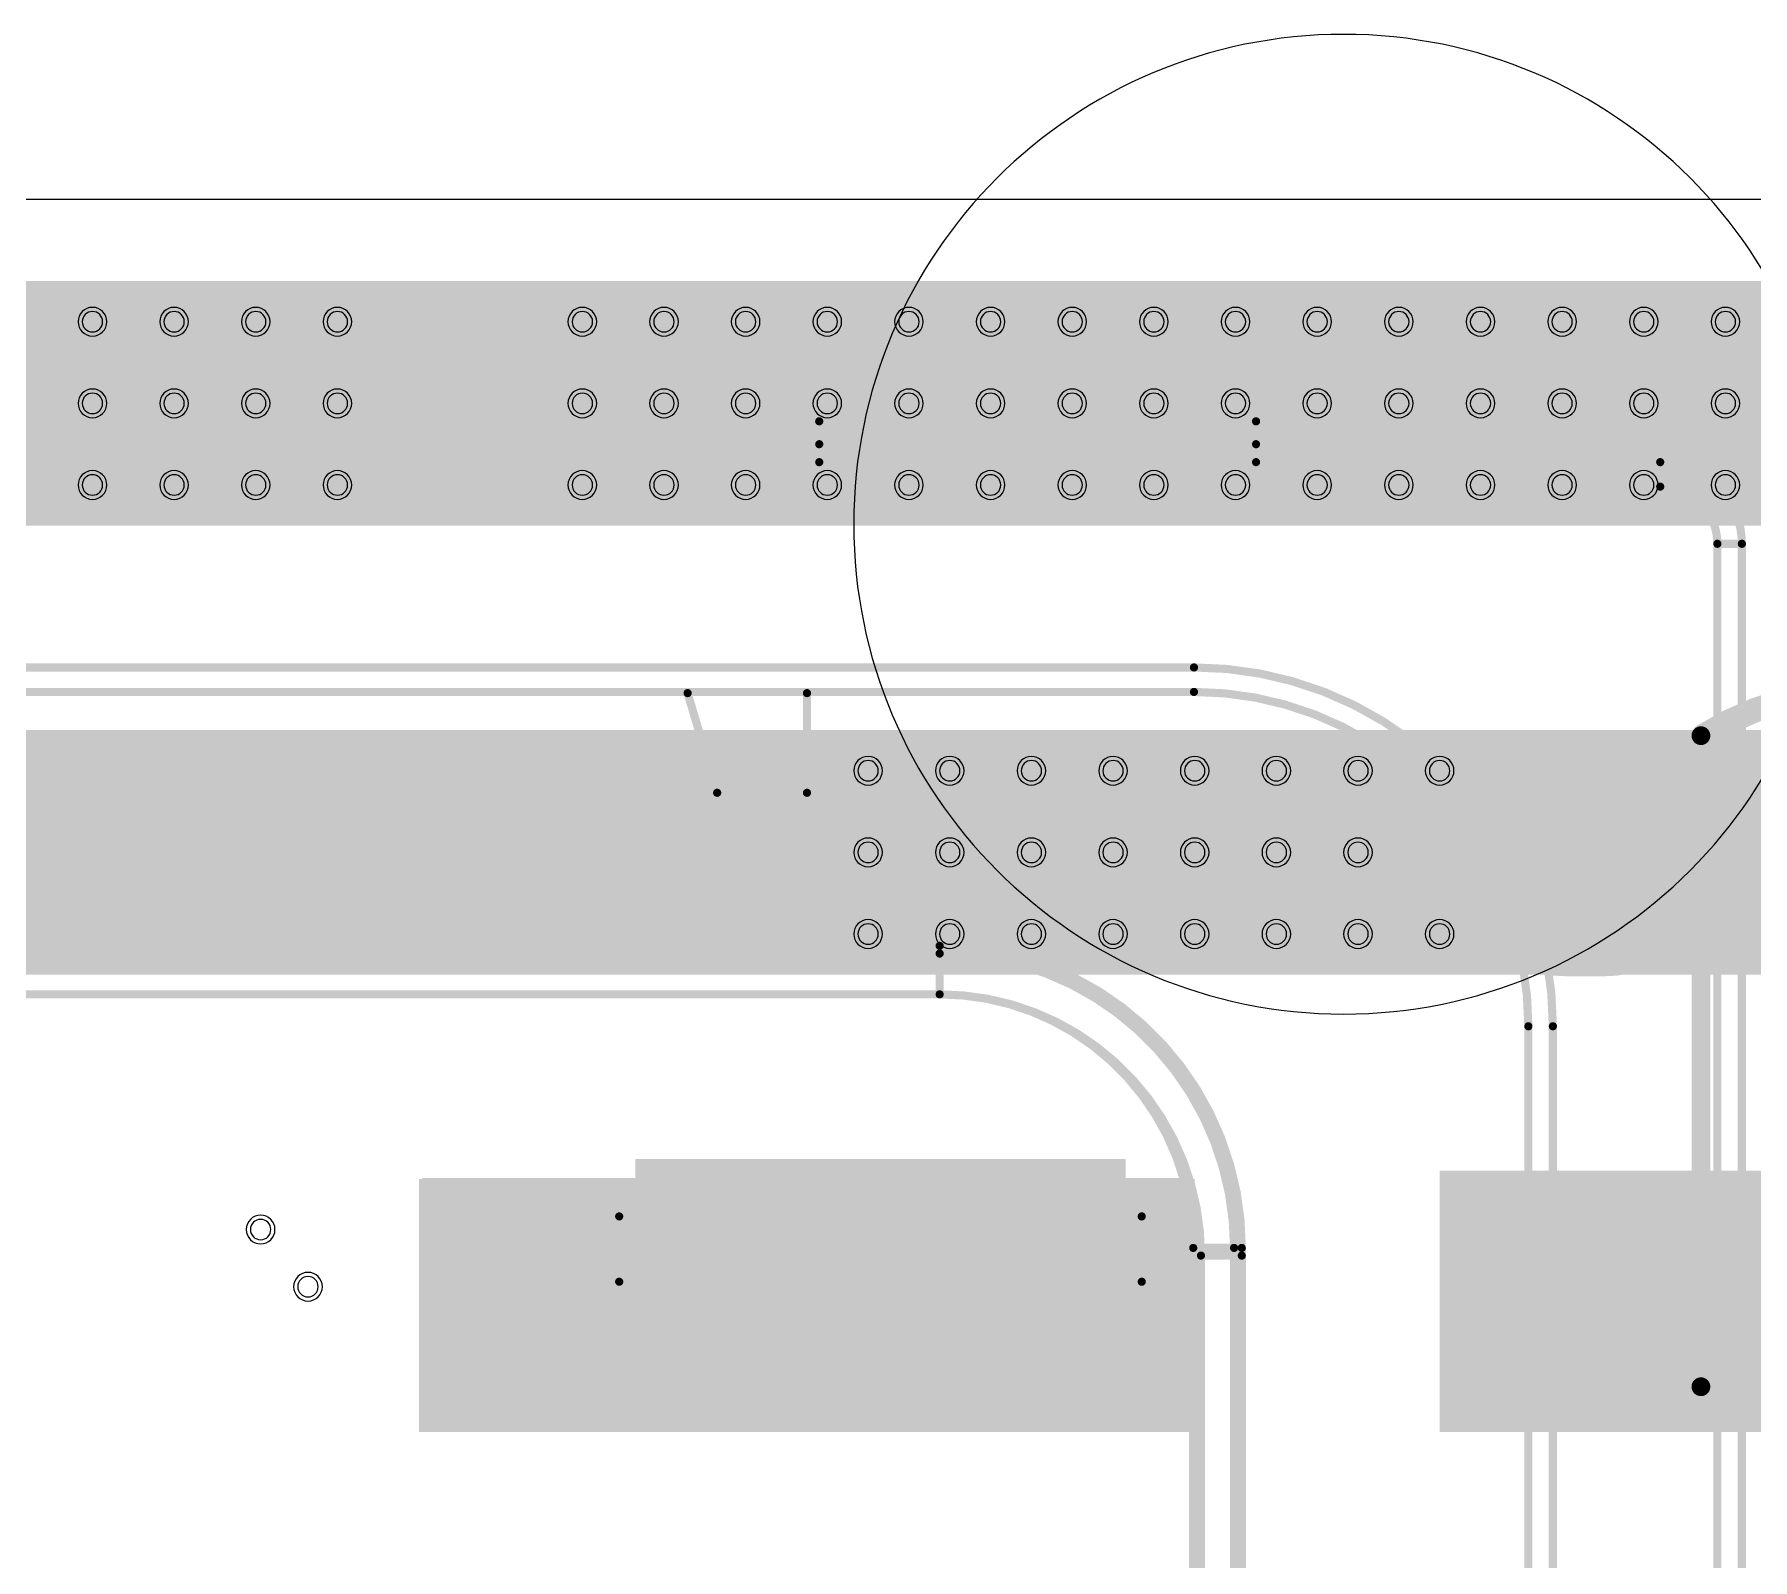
# Model space of a CAD drawing. Header units: inches. Extents: x 32166 to 34772, y 2386 to 4229.
# Drawn here: x 33371.8 to 33462.7, y 3933.5 to 4014.2 of the extents above; entities that cross this region are included whole.
import ezdxf

# ---------------------------------------------------------------- set-up
doc = ezdxf.new("R2010")
doc.units = ezdxf.units.IN
doc.header["$LTSCALE"] = 0.64311
doc.header["$MEASUREMENT"] = 0
for name, color, linetype in [('KEEPOUTLAYER', 6, 'CONTINUOUS'), ('MULTILAYER', 9, 'CONTINUOUS'), ('TOPLAYER', 1, 'CONTINUOUS'), ('TOPOVERLAY', 2, 'CONTINUOUS'), ('TOPSOLDER', 216, 'CONTINUOUS')]:
    doc.layers.add(name, color=color, linetype=linetype)

msp = doc.modelspace()

# ---------------------------------------------------------------- linework, layer by layer
at = {"layer": 'KEEPOUTLAYER'}
msp.add_line((32893.167, 4005.452), (34340.368, 4005.452), dxfattribs=at)
at = {"layer": 'MULTILAYER'}
for points, const_width in [([(33452.76, 3970.178), (33454.92, 3970.178)], 10.8), ([(33452.759, 3948.146), (33454.919, 3948.146)], 10.8), ([(33398.939, 3947.474), (33397.285, 3946.085)], 8.64)]:
    msp.add_lwpolyline(points, dxfattribs=dict(at, const_width=const_width))
for points, const_width in [([(33455.46, 3970.178, 1), (33450.06, 3970.178, 1)], 5.4), ([(33457.62, 3970.178, 1), (33452.22, 3970.178, 1)], 5.4), ([(33455.459, 3948.146, 1), (33450.059, 3948.146, 1)], 5.4), ([(33457.619, 3948.146, 1), (33452.219, 3948.146, 1)], 5.4), ([(33397.551, 3949.128, 1), (33400.328, 3945.819, 1)], 4.32), ([(33395.896, 3947.74, 1), (33398.673, 3944.431, 1)], 4.32)]:
    msp.add_lwpolyline(points, format="xyb", close=True, dxfattribs=dict(at, const_width=const_width))
for centre, start, end in [((33374.847, 3998.972), 0, 180), ((33379.167, 3998.972), 0, 180), ((33383.487, 3998.972), 0, 180), ((33387.807, 3998.972), 0, 180), ((33400.767, 3998.972), 0, 180), ((33405.087, 3998.972), 0, 180), ((33409.407, 3998.972), 0, 180), ((33413.727, 3998.972), 0, 180), ((33418.047, 3998.972), 0, 180), ((33422.367, 3998.972), 0, 180), ((33426.687, 3998.972), 0, 180), ((33431.007, 3998.972), 0, 180), ((33435.327, 3998.972), 0, 180), ((33439.647, 3998.972), 0, 180), ((33443.967, 3998.972), 0, 180), ((33448.287, 3998.972), 0, 180), ((33452.607, 3998.972), 0, 180), ((33456.927, 3998.972), 0, 180), ((33461.247, 3998.972), 0, 180), ((33374.847, 3998.972), 180, 0), ((33379.167, 3998.972), 180, 0), ((33383.487, 3998.972), 180, 0), ((33387.807, 3998.972), 180, 0), ((33400.767, 3998.972), 180, 0), ((33405.087, 3998.972), 180, 0), ((33409.407, 3998.972), 180, 0), ((33413.727, 3998.972), 180, 0), ((33418.047, 3998.972), 180, 0), ((33422.367, 3998.972), 180, 0), ((33426.687, 3998.972), 180, 0), ((33431.007, 3998.972), 180, 0), ((33435.327, 3998.972), 180, 0), ((33439.647, 3998.972), 180, 0), ((33443.967, 3998.972), 180, 0), ((33448.287, 3998.972), 180, 0), ((33452.607, 3998.972), 180, 0), ((33456.927, 3998.972), 180, 0), ((33461.247, 3998.972), 180, 0), ((33374.847, 3994.652), 0, 180), ((33379.167, 3994.652), 0, 180), ((33383.487, 3994.652), 0, 180), ((33387.807, 3994.652), 0, 180), ((33400.767, 3994.652), 0, 180), ((33405.087, 3994.652), 0, 180), ((33409.407, 3994.652), 0, 180), ((33413.727, 3994.652), 0, 180), ((33418.047, 3994.652), 0, 180), ((33422.367, 3994.652), 0, 180), ((33426.687, 3994.652), 0, 180), ((33431.007, 3994.652), 0, 180), ((33435.327, 3994.652), 0, 180), ((33439.647, 3994.652), 0, 180), ((33443.967, 3994.652), 0, 180), ((33448.287, 3994.652), 0, 180), ((33452.607, 3994.652), 0, 180), ((33456.927, 3994.652), 0, 180), ((33461.247, 3994.652), 0, 180), ((33374.847, 3994.652), 180, 0), ((33379.167, 3994.652), 180, 0), ((33383.487, 3994.652), 180, 0), ((33387.807, 3994.652), 180, 0), ((33400.767, 3994.652), 180, 0), ((33405.087, 3994.652), 180, 0), ((33409.407, 3994.652), 180, 0), ((33413.727, 3994.652), 180, 0), ((33418.047, 3994.652), 180, 0), ((33422.367, 3994.652), 180, 0), ((33426.687, 3994.652), 180, 0), ((33431.007, 3994.652), 180, 0), ((33435.327, 3994.652), 180, 0), ((33439.647, 3994.652), 180, 0), ((33443.967, 3994.652), 180, 0), ((33448.287, 3994.652), 180, 0), ((33452.607, 3994.652), 180, 0), ((33456.927, 3994.652), 180, 0), ((33461.247, 3994.652), 180, 0), ((33374.847, 3990.332), 0, 180), ((33374.847, 3990.332), 180, 0), ((33379.167, 3990.332), 0, 180), ((33379.167, 3990.332), 180, 0), ((33383.487, 3990.332), 0, 180), ((33383.487, 3990.332), 180, 0), ((33387.807, 3990.332), 0, 180), ((33387.807, 3990.332), 180, 0), ((33400.767, 3990.332), 0, 180), ((33400.767, 3990.332), 180, 0), ((33405.087, 3990.332), 0, 180), ((33405.087, 3990.332), 180, 0), ((33409.407, 3990.332), 0, 180), ((33409.407, 3990.332), 180, 0), ((33413.727, 3990.332), 0, 180), ((33413.727, 3990.332), 180, 0), ((33418.047, 3990.332), 0, 180), ((33418.047, 3990.332), 180, 0), ((33422.367, 3990.332), 0, 180), ((33422.367, 3990.332), 180, 0), ((33426.687, 3990.332), 0, 180), ((33426.687, 3990.332), 180, 0), ((33431.007, 3990.332), 0, 180), ((33431.007, 3990.332), 180, 0), ((33435.327, 3990.332), 0, 180), ((33435.327, 3990.332), 180, 0), ((33439.647, 3990.332), 0, 180), ((33439.647, 3990.332), 180, 0), ((33443.967, 3990.332), 0, 180), ((33443.967, 3990.332), 180, 0), ((33448.287, 3990.332), 0, 180), ((33448.287, 3990.332), 180, 0), ((33452.607, 3990.332), 0, 180), ((33452.607, 3990.332), 180, 0), ((33456.927, 3990.332), 0, 180), ((33456.927, 3990.332), 180, 0), ((33461.247, 3990.332), 0, 180), ((33461.247, 3990.332), 180, 0), ((33415.887, 3975.212), 0, 180), ((33420.207, 3975.212), 0, 180), ((33424.527, 3975.212), 0, 180), ((33428.847, 3975.212), 0, 180), ((33433.167, 3975.212), 0, 180), ((33437.487, 3975.212), 0, 180), ((33441.807, 3975.212), 0, 180), ((33446.127, 3975.212), 0, 180), ((33415.887, 3975.212), 180, 0), ((33420.207, 3975.212), 180, 0), ((33424.527, 3975.212), 180, 0), ((33428.847, 3975.212), 180, 0), ((33433.167, 3975.212), 180, 0), ((33437.487, 3975.212), 180, 0), ((33441.807, 3975.212), 180, 0), ((33446.127, 3975.212), 180, 0), ((33415.887, 3970.892), 0, 180), ((33420.207, 3970.892), 0, 180), ((33424.527, 3970.892), 0, 180), ((33428.847, 3970.892), 0, 180), ((33433.167, 3970.892), 0, 180), ((33437.487, 3970.892), 0, 180), ((33441.807, 3970.892), 0, 180), ((33415.887, 3970.892), 180, 0), ((33420.207, 3970.892), 180, 0), ((33424.527, 3970.892), 180, 0), ((33428.847, 3970.892), 180, 0), ((33433.167, 3970.892), 180, 0), ((33437.487, 3970.892), 180, 0), ((33441.807, 3970.892), 180, 0), ((33415.887, 3966.572), 0, 180), ((33415.887, 3966.572), 180, 0), ((33420.207, 3966.572), 0, 180), ((33420.207, 3966.572), 180, 0), ((33424.527, 3966.572), 0, 180), ((33424.527, 3966.572), 180, 0), ((33428.847, 3966.572), 0, 180), ((33428.847, 3966.572), 180, 0), ((33433.167, 3966.572), 0, 180), ((33433.167, 3966.572), 180, 0), ((33437.487, 3966.572), 0, 180), ((33437.487, 3966.572), 180, 0), ((33441.807, 3966.572), 0, 180), ((33441.807, 3966.572), 180, 0), ((33446.127, 3966.572), 0, 180), ((33446.127, 3966.572), 180, 0), ((33383.746, 3950.933), 0, 180), ((33383.746, 3950.933), 180, 0), ((33386.251, 3947.909), 0, 180), ((33386.251, 3947.909), 180, 0)]:
    msp.add_arc(centre, 0.54, start, end, dxfattribs=at)
msp.add_solid([(33429.069, 3954.219), (33404.013, 3954.219), (33429.069, 3945.579), (33404.013, 3945.579)], dxfattribs=at)
at = {"layer": 'TOPLAYER'}
for points, const_width in [([(33452.76, 3970.178), (33454.92, 3970.178)], 10.8), ([(33452.759, 3948.146), (33454.919, 3948.146)], 10.8), ([(33398.939, 3947.474), (33397.285, 3946.085)], 8.64)]:
    msp.add_lwpolyline(points, dxfattribs=dict(at, const_width=const_width))
for points, const_width in [([(33455.46, 3970.178, 1), (33450.06, 3970.178, 1)], 5.4), ([(33457.62, 3970.178, 1), (33452.22, 3970.178, 1)], 5.4), ([(33455.459, 3948.146, 1), (33450.059, 3948.146, 1)], 5.4), ([(33457.619, 3948.146, 1), (33452.219, 3948.146, 1)], 5.4), ([(33397.551, 3949.128, 1), (33400.328, 3945.819, 1)], 4.32), ([(33395.896, 3947.74, 1), (33398.673, 3944.431, 1)], 4.32)]:
    msp.add_lwpolyline(points, format="xyb", close=True, dxfattribs=dict(at, const_width=const_width))
for centre, start, end in [((33374.847, 3998.972), 0, 180), ((33379.167, 3998.972), 0, 180), ((33383.487, 3998.972), 0, 180), ((33387.807, 3998.972), 0, 180), ((33400.767, 3998.972), 0, 180), ((33405.087, 3998.972), 0, 180), ((33409.407, 3998.972), 0, 180), ((33413.727, 3998.972), 0, 180), ((33418.047, 3998.972), 0, 180), ((33422.367, 3998.972), 0, 180), ((33426.687, 3998.972), 0, 180), ((33431.007, 3998.972), 0, 180), ((33435.327, 3998.972), 0, 180), ((33439.647, 3998.972), 0, 180), ((33443.967, 3998.972), 0, 180), ((33448.287, 3998.972), 0, 180), ((33452.607, 3998.972), 0, 180), ((33456.927, 3998.972), 0, 180), ((33461.247, 3998.972), 0, 180), ((33374.847, 3998.972), 180, 0), ((33379.167, 3998.972), 180, 0), ((33383.487, 3998.972), 180, 0), ((33387.807, 3998.972), 180, 0), ((33400.767, 3998.972), 180, 0), ((33405.087, 3998.972), 180, 0), ((33409.407, 3998.972), 180, 0), ((33413.727, 3998.972), 180, 0), ((33418.047, 3998.972), 180, 0), ((33422.367, 3998.972), 180, 0), ((33426.687, 3998.972), 180, 0), ((33431.007, 3998.972), 180, 0), ((33435.327, 3998.972), 180, 0), ((33439.647, 3998.972), 180, 0), ((33443.967, 3998.972), 180, 0), ((33448.287, 3998.972), 180, 0), ((33452.607, 3998.972), 180, 0), ((33456.927, 3998.972), 180, 0), ((33461.247, 3998.972), 180, 0), ((33374.847, 3994.652), 0, 180), ((33379.167, 3994.652), 0, 180), ((33383.487, 3994.652), 0, 180), ((33387.807, 3994.652), 0, 180), ((33400.767, 3994.652), 0, 180), ((33405.087, 3994.652), 0, 180), ((33409.407, 3994.652), 0, 180), ((33413.727, 3994.652), 0, 180), ((33418.047, 3994.652), 0, 180), ((33422.367, 3994.652), 0, 180), ((33426.687, 3994.652), 0, 180), ((33431.007, 3994.652), 0, 180), ((33435.327, 3994.652), 0, 180), ((33439.647, 3994.652), 0, 180), ((33443.967, 3994.652), 0, 180), ((33448.287, 3994.652), 0, 180), ((33452.607, 3994.652), 0, 180), ((33456.927, 3994.652), 0, 180), ((33461.247, 3994.652), 0, 180), ((33374.847, 3994.652), 180, 0), ((33379.167, 3994.652), 180, 0), ((33383.487, 3994.652), 180, 0), ((33387.807, 3994.652), 180, 0), ((33400.767, 3994.652), 180, 0), ((33405.087, 3994.652), 180, 0), ((33409.407, 3994.652), 180, 0), ((33413.727, 3994.652), 180, 0), ((33418.047, 3994.652), 180, 0), ((33422.367, 3994.652), 180, 0), ((33426.687, 3994.652), 180, 0), ((33431.007, 3994.652), 180, 0), ((33435.327, 3994.652), 180, 0), ((33439.647, 3994.652), 180, 0), ((33443.967, 3994.652), 180, 0), ((33448.287, 3994.652), 180, 0), ((33452.607, 3994.652), 180, 0), ((33456.927, 3994.652), 180, 0), ((33461.247, 3994.652), 180, 0), ((33374.847, 3990.332), 0, 180), ((33374.847, 3990.332), 180, 0), ((33379.167, 3990.332), 0, 180), ((33379.167, 3990.332), 180, 0), ((33383.487, 3990.332), 0, 180), ((33383.487, 3990.332), 180, 0), ((33387.807, 3990.332), 0, 180), ((33387.807, 3990.332), 180, 0), ((33400.767, 3990.332), 0, 180), ((33400.767, 3990.332), 180, 0), ((33405.087, 3990.332), 0, 180), ((33405.087, 3990.332), 180, 0), ((33409.407, 3990.332), 0, 180), ((33409.407, 3990.332), 180, 0), ((33413.727, 3990.332), 0, 180), ((33413.727, 3990.332), 180, 0), ((33418.047, 3990.332), 0, 180), ((33418.047, 3990.332), 180, 0), ((33422.367, 3990.332), 0, 180), ((33422.367, 3990.332), 180, 0), ((33426.687, 3990.332), 0, 180), ((33426.687, 3990.332), 180, 0), ((33431.007, 3990.332), 0, 180), ((33431.007, 3990.332), 180, 0), ((33435.327, 3990.332), 0, 180), ((33435.327, 3990.332), 180, 0), ((33439.647, 3990.332), 0, 180), ((33439.647, 3990.332), 180, 0), ((33443.967, 3990.332), 0, 180), ((33443.967, 3990.332), 180, 0), ((33448.287, 3990.332), 0, 180), ((33448.287, 3990.332), 180, 0), ((33452.607, 3990.332), 0, 180), ((33452.607, 3990.332), 180, 0), ((33456.927, 3990.332), 0, 180), ((33456.927, 3990.332), 180, 0), ((33461.247, 3990.332), 0, 180), ((33461.247, 3990.332), 180, 0), ((33415.887, 3975.212), 0, 180), ((33420.207, 3975.212), 0, 180), ((33424.527, 3975.212), 0, 180), ((33428.847, 3975.212), 0, 180), ((33433.167, 3975.212), 0, 180), ((33437.487, 3975.212), 0, 180), ((33441.807, 3975.212), 0, 180), ((33446.127, 3975.212), 0, 180), ((33415.887, 3975.212), 180, 0), ((33420.207, 3975.212), 180, 0), ((33424.527, 3975.212), 180, 0), ((33428.847, 3975.212), 180, 0), ((33433.167, 3975.212), 180, 0), ((33437.487, 3975.212), 180, 0), ((33441.807, 3975.212), 180, 0), ((33446.127, 3975.212), 180, 0), ((33415.887, 3970.892), 0, 180), ((33420.207, 3970.892), 0, 180), ((33424.527, 3970.892), 0, 180), ((33428.847, 3970.892), 0, 180), ((33433.167, 3970.892), 0, 180), ((33437.487, 3970.892), 0, 180), ((33441.807, 3970.892), 0, 180), ((33415.887, 3970.892), 180, 0), ((33420.207, 3970.892), 180, 0), ((33424.527, 3970.892), 180, 0), ((33428.847, 3970.892), 180, 0), ((33433.167, 3970.892), 180, 0), ((33437.487, 3970.892), 180, 0), ((33441.807, 3970.892), 180, 0), ((33415.887, 3966.572), 0, 180), ((33415.887, 3966.572), 180, 0), ((33420.207, 3966.572), 0, 180), ((33420.207, 3966.572), 180, 0), ((33424.527, 3966.572), 0, 180), ((33424.527, 3966.572), 180, 0), ((33428.847, 3966.572), 0, 180), ((33428.847, 3966.572), 180, 0), ((33433.167, 3966.572), 0, 180), ((33433.167, 3966.572), 180, 0), ((33437.487, 3966.572), 0, 180), ((33437.487, 3966.572), 180, 0), ((33441.807, 3966.572), 0, 180), ((33441.807, 3966.572), 180, 0), ((33446.127, 3966.572), 0, 180), ((33446.127, 3966.572), 180, 0), ((33383.746, 3950.933), 0, 180), ((33383.746, 3950.933), 180, 0), ((33386.251, 3947.909), 0, 180), ((33386.251, 3947.909), 180, 0)]:
    msp.add_arc(centre, 0.54, start, end, dxfattribs=at)
for points in [[(33141.567, 3988.172), (33614.607, 3988.172), (33141.567, 4001.132), (33614.607, 4001.132)], [(33128.607, 3964.412), (33515.247, 3964.412), (33128.607, 3977.372), (33515.247, 3977.372)], [(33429.069, 3954.219), (33404.013, 3954.219), (33429.069, 3945.579), (33404.013, 3945.579)], [(33392.3, 3940.608), (33432.821, 3940.608), (33392.3, 3953.655), (33432.821, 3953.655)], [(33446.127, 3940.652), (33523.887, 3940.652), (33446.127, 3953.612), (33523.887, 3953.612)]]:
    msp.add_solid(points, dxfattribs=at)
at = {"layer": 'TOPOVERLAY'}
for points, const_width in [([(33413.301, 3991.541), (33413.301, 3993.701)], 0.432), ([(33413.301, 3993.701), (33436.413, 3993.701)], 0.432), ([(33436.413, 3991.541), (33436.413, 3993.701)], 0.432), ([(33413.301, 3992.491), (33436.413, 3992.491)], 0.432), ([(33314.805, 3991.541), (33457.797, 3991.541)], 0.432), ([(33457.797, 3990.245), (33457.797, 3991.541)], 0.432), ([(33314.805, 3990.245), (33457.797, 3990.245)], 0.432), ([(33460.821, 3877.061), (33460.821, 3987.221)], 0.432), ([(33460.821, 3987.221), (33462.117, 3987.221)], 0.432), ([(33462.117, 3877.061), (33462.117, 3987.221)], 0.432), ([(33339.472, 3980.678), (33433.129, 3980.678)], 0.432), ([(33339.472, 3979.382), (33433.129, 3979.382)], 0.432), ([(33406.338, 3979.32), (33407.901, 3974.045)], 0.432), ([(33412.653, 3974.045), (33412.653, 3979.32)], 0.432), ([(33459.951, 3942.614), (33459.951, 3977.066)], 0.994), ([(33407.901, 3974.045), (33412.653, 3974.045)], 0.432), ([(33352.929, 3965.945), (33419.673, 3965.945)], 0.432), ([(33352.929, 3965.538), (33419.673, 3965.538)], 0.432), ([(33352.929, 3965.538), (33419.673, 3965.538)], 0.432), ([(33419.673, 3963.378), (33419.673, 3965.945)], 0.432), ([(33419.673, 3963.378), (33419.673, 3965.538)], 0.432), ([(33352.929, 3963.378), (33419.673, 3963.378)], 0.432), ([(33352.929, 3963.378), (33419.673, 3963.378)], 0.432), ([(33450.821, 3917.591), (33450.821, 3961.69)], 0.432), ([(33452.117, 3917.591), (33452.117, 3961.69)], 0.432), ([(33402.717, 3948.171), (33402.717, 3951.627)], 0.432), ([(33402.717, 3951.627), (33430.365, 3951.627)], 0.432), ([(33430.365, 3948.171), (33430.365, 3951.627)], 0.432), ([(33433.089, 3927.861), (33433.089, 3949.961)], 0.432), ([(33433.089, 3949.961), (33435.657, 3949.961)], 0.432), ([(33433.497, 3927.435), (33433.497, 3949.554)], 0.432), ([(33433.497, 3949.554), (33435.657, 3949.554)], 0.432), ([(33435.249, 3927.861), (33435.249, 3949.961)], 0.432), ([(33435.657, 3927.861), (33435.657, 3949.961)], 0.432), ([(33435.657, 3927.435), (33435.657, 3949.554)], 0.432), ([(33402.717, 3948.171), (33430.365, 3948.171)], 0.432)]:
    msp.add_lwpolyline(points, dxfattribs=dict(at, const_width=const_width))
for points, const_width in [([(33413.193, 3993.701, 1), (33413.409, 3993.701, 1)], 0.216), ([(33413.193, 3993.701, 1), (33413.409, 3993.701, 1)], 0.216), ([(33436.305, 3993.701, 1), (33436.521, 3993.701, 1)], 0.216), ([(33436.305, 3993.701, 1), (33436.521, 3993.701, 1)], 0.216), ([(33413.193, 3992.491, 1), (33413.409, 3992.491, 1)], 0.216), ([(33436.305, 3992.491, 1), (33436.521, 3992.491, 1)], 0.216), ([(33413.193, 3991.541, 1), (33413.409, 3991.541, 1)], 0.216), ([(33436.305, 3991.541, 1), (33436.521, 3991.541, 1)], 0.216), ([(33457.689, 3991.541, 1), (33457.905, 3991.541, 1)], 0.216), ([(33457.689, 3991.541, 1), (33457.905, 3991.541, 1)], 0.216), ([(33457.689, 3991.541, 1), (33457.905, 3991.541, 1)], 0.216), ([(33457.689, 3990.245, 1), (33457.905, 3990.245, 1)], 0.216), ([(33457.689, 3990.245, 1), (33457.905, 3990.245, 1)], 0.216), ([(33457.689, 3990.245, 1), (33457.905, 3990.245, 1)], 0.216), ([(33460.713, 3987.221, 1), (33460.929, 3987.221, 1)], 0.216), ([(33460.713, 3987.221, 1), (33460.929, 3987.221, 1)], 0.216), ([(33460.713, 3987.221, 1), (33460.929, 3987.221, 1)], 0.216), ([(33462.009, 3987.221, 1), (33462.225, 3987.221, 1)], 0.216), ([(33462.009, 3987.221, 1), (33462.225, 3987.221, 1)], 0.216), ([(33462.009, 3987.221, 1), (33462.225, 3987.221, 1)], 0.216), ([(33433.021, 3980.678, 1), (33433.237, 3980.678, 1)], 0.216), ([(33433.021, 3980.678, 1), (33433.237, 3980.678, 1)], 0.216), ([(33406.23, 3979.32, 1), (33406.446, 3979.32, 1)], 0.216), ([(33412.545, 3979.32, 1), (33412.761, 3979.32, 1)], 0.216), ([(33433.021, 3979.382, 1), (33433.237, 3979.382, 1)], 0.216), ([(33433.021, 3979.382, 1), (33433.237, 3979.382, 1)], 0.216), ([(33459.951, 3977.315, 1), (33459.951, 3976.818, 1)], 0.497), ([(33460.108, 3977.39, 1), (33460.108, 3976.742, 1)], 0.648), ([(33407.793, 3974.045, 1), (33408.009, 3974.045, 1)], 0.216), ([(33407.793, 3974.045, 1), (33408.009, 3974.045, 1)], 0.216), ([(33412.545, 3974.045, 1), (33412.761, 3974.045, 1)], 0.216), ([(33412.545, 3974.045, 1), (33412.761, 3974.045, 1)], 0.216), ([(33419.565, 3965.945, 1), (33419.781, 3965.945, 1)], 0.216), ([(33419.565, 3965.945, 1), (33419.781, 3965.945, 1)], 0.216), ([(33419.565, 3965.945, 1), (33419.781, 3965.945, 1)], 0.216), ([(33419.565, 3965.538, 1), (33419.781, 3965.538, 1)], 0.216), ([(33419.565, 3965.538, 1), (33419.781, 3965.538, 1)], 0.216), ([(33419.565, 3965.538, 1), (33419.781, 3965.538, 1)], 0.216), ([(33419.565, 3965.538, 1), (33419.781, 3965.538, 1)], 0.216), ([(33419.565, 3965.538, 1), (33419.781, 3965.538, 1)], 0.216), ([(33419.565, 3963.378, 1), (33419.781, 3963.378, 1)], 0.216), ([(33419.565, 3963.378, 1), (33419.781, 3963.378, 1)], 0.216), ([(33419.565, 3963.378, 1), (33419.781, 3963.378, 1)], 0.216), ([(33419.565, 3963.378, 1), (33419.781, 3963.378, 1)], 0.216), ([(33419.565, 3963.378, 1), (33419.781, 3963.378, 1)], 0.216), ([(33419.565, 3963.378, 1), (33419.781, 3963.378, 1)], 0.216), ([(33450.713, 3961.69, 1), (33450.929, 3961.69, 1)], 0.216), ([(33450.713, 3961.69, 1), (33450.929, 3961.69, 1)], 0.216), ([(33452.009, 3961.69, 1), (33452.225, 3961.69, 1)], 0.216), ([(33452.009, 3961.69, 1), (33452.225, 3961.69, 1)], 0.216), ([(33402.609, 3951.627, 1), (33402.825, 3951.627, 1)], 0.216), ([(33402.609, 3951.627, 1), (33402.825, 3951.627, 1)], 0.216), ([(33430.257, 3951.627, 1), (33430.473, 3951.627, 1)], 0.216), ([(33430.257, 3951.627, 1), (33430.473, 3951.627, 1)], 0.216), ([(33432.982, 3949.961, 1), (33433.197, 3949.961, 1)], 0.216), ([(33432.982, 3949.961, 1), (33433.197, 3949.961, 1)], 0.216), ([(33432.982, 3949.961, 1), (33433.197, 3949.961, 1)], 0.216), ([(33433.389, 3949.554, 1), (33433.605, 3949.554, 1)], 0.216), ([(33433.389, 3949.554, 1), (33433.605, 3949.554, 1)], 0.216), ([(33433.389, 3949.554, 1), (33433.605, 3949.554, 1)], 0.216), ([(33435.141, 3949.961, 1), (33435.357, 3949.961, 1)], 0.216), ([(33435.141, 3949.961, 1), (33435.357, 3949.961, 1)], 0.216), ([(33435.549, 3949.961, 1), (33435.765, 3949.961, 1)], 0.216), ([(33435.549, 3949.961, 1), (33435.765, 3949.961, 1)], 0.216), ([(33435.549, 3949.961, 1), (33435.765, 3949.961, 1)], 0.216), ([(33435.549, 3949.554, 1), (33435.765, 3949.554, 1)], 0.216), ([(33435.549, 3949.554, 1), (33435.765, 3949.554, 1)], 0.216), ([(33435.549, 3949.554, 1), (33435.765, 3949.554, 1)], 0.216), ([(33402.609, 3948.171, 1), (33402.825, 3948.171, 1)], 0.216), ([(33402.609, 3948.171, 1), (33402.825, 3948.171, 1)], 0.216), ([(33430.257, 3948.171, 1), (33430.473, 3948.171, 1)], 0.216), ([(33430.257, 3948.171, 1), (33430.473, 3948.171, 1)], 0.216), ([(33459.923, 3942.938, 1), (33459.923, 3942.29, 1)], 0.648), ([(33459.951, 3942.863, 1), (33459.951, 3942.366, 1)], 0.497)]:
    msp.add_lwpolyline(points, format="xyb", close=True, dxfattribs=dict(at, const_width=const_width))
for points, const_width in [([(33457.797, 3991.541, -0.414214), (33462.117, 3987.221)], 0.432), ([(33457.797, 3990.245, -0.414214), (33460.821, 3987.221)], 0.432), ([(33433.129, 3980.678, -0.414214), (33452.117, 3961.69)], 0.432), ([(33433.129, 3979.382, -0.414214), (33450.821, 3961.69)], 0.432), ([(33460.108, 3977.066, -0.29277), (33477.15, 3976.878)], 1.296), ([(33419.673, 3965.945, -0.414214), (33435.657, 3949.961)], 0.432), ([(33419.673, 3965.538, -0.414214), (33435.249, 3949.961)], 0.432), ([(33419.673, 3965.538, -0.414214), (33435.657, 3949.554)], 0.432), ([(33419.673, 3963.378, -0.414214), (33433.089, 3949.961)], 0.432), ([(33419.673, 3963.378, -0.414214), (33433.497, 3949.554)], 0.432), ([(33476.965, 3942.426, -0.29277), (33459.923, 3942.614)], 1.296)]:
    msp.add_lwpolyline(points, format="xyb", dxfattribs=dict(at, const_width=const_width))
for start, end in [(0, 180), (180, 0)]:
    msp.add_arc((33441.046, 3988.258), 25.92, start, end, dxfattribs=at)
at = {"layer": 'TOPSOLDER'}
for points, const_width in [([(33452.76, 3970.178), (33454.92, 3970.178)], 11.678), ([(33452.759, 3948.146), (33454.919, 3948.146)], 11.678), ([(33398.939, 3947.474), (33397.285, 3946.085)], 9.518)]:
    msp.add_lwpolyline(points, dxfattribs=dict(at, const_width=const_width))
for points, const_width in [([(33455.679, 3970.178, 1), (33449.84, 3970.178, 1)], 5.839), ([(33457.839, 3970.178, 1), (33452, 3970.178, 1)], 5.839), ([(33455.679, 3948.146, 1), (33449.84, 3948.146, 1)], 5.839), ([(33457.839, 3948.146, 1), (33452, 3948.146, 1)], 5.839), ([(33397.41, 3949.296, 1), (33400.469, 3945.651, 1)], 4.759), ([(33395.755, 3947.908, 1), (33398.814, 3944.262, 1)], 4.759)]:
    msp.add_lwpolyline(points, format="xyb", close=True, dxfattribs=dict(at, const_width=const_width))
for centre, start, end in [((33374.847, 3998.972), 0, 180), ((33379.167, 3998.972), 0, 180), ((33383.487, 3998.972), 0, 180), ((33387.807, 3998.972), 0, 180), ((33400.767, 3998.972), 0, 180), ((33405.087, 3998.972), 0, 180), ((33409.407, 3998.972), 0, 180), ((33413.727, 3998.972), 0, 180), ((33418.047, 3998.972), 0, 180), ((33422.367, 3998.972), 0, 180), ((33426.687, 3998.972), 0, 180), ((33431.007, 3998.972), 0, 180), ((33435.327, 3998.972), 0, 180), ((33439.647, 3998.972), 0, 180), ((33443.967, 3998.972), 0, 180), ((33448.287, 3998.972), 0, 180), ((33452.607, 3998.972), 0, 180), ((33456.927, 3998.972), 0, 180), ((33461.247, 3998.972), 0, 180), ((33374.847, 3998.972), 180, 0), ((33379.167, 3998.972), 180, 0), ((33383.487, 3998.972), 180, 0), ((33387.807, 3998.972), 180, 0), ((33400.767, 3998.972), 180, 0), ((33405.087, 3998.972), 180, 0), ((33409.407, 3998.972), 180, 0), ((33413.727, 3998.972), 180, 0), ((33418.047, 3998.972), 180, 0), ((33422.367, 3998.972), 180, 0), ((33426.687, 3998.972), 180, 0), ((33431.007, 3998.972), 180, 0), ((33435.327, 3998.972), 180, 0), ((33439.647, 3998.972), 180, 0), ((33443.967, 3998.972), 180, 0), ((33448.287, 3998.972), 180, 0), ((33452.607, 3998.972), 180, 0), ((33456.927, 3998.972), 180, 0), ((33461.247, 3998.972), 180, 0), ((33374.847, 3994.652), 0, 180), ((33379.167, 3994.652), 0, 180), ((33383.487, 3994.652), 0, 180), ((33387.807, 3994.652), 0, 180), ((33400.767, 3994.652), 0, 180), ((33405.087, 3994.652), 0, 180), ((33409.407, 3994.652), 0, 180), ((33413.727, 3994.652), 0, 180), ((33418.047, 3994.652), 0, 180), ((33422.367, 3994.652), 0, 180), ((33426.687, 3994.652), 0, 180), ((33431.007, 3994.652), 0, 180), ((33435.327, 3994.652), 0, 180), ((33439.647, 3994.652), 0, 180), ((33443.967, 3994.652), 0, 180), ((33448.287, 3994.652), 0, 180), ((33452.607, 3994.652), 0, 180), ((33456.927, 3994.652), 0, 180), ((33461.247, 3994.652), 0, 180), ((33374.847, 3994.652), 180, 0), ((33379.167, 3994.652), 180, 0), ((33383.487, 3994.652), 180, 0), ((33387.807, 3994.652), 180, 0), ((33400.767, 3994.652), 180, 0), ((33405.087, 3994.652), 180, 0), ((33409.407, 3994.652), 180, 0), ((33413.727, 3994.652), 180, 0), ((33418.047, 3994.652), 180, 0), ((33422.367, 3994.652), 180, 0), ((33426.687, 3994.652), 180, 0), ((33431.007, 3994.652), 180, 0), ((33435.327, 3994.652), 180, 0), ((33439.647, 3994.652), 180, 0), ((33443.967, 3994.652), 180, 0), ((33448.287, 3994.652), 180, 0), ((33452.607, 3994.652), 180, 0), ((33456.927, 3994.652), 180, 0), ((33461.247, 3994.652), 180, 0), ((33374.847, 3990.332), 0, 180), ((33374.847, 3990.332), 180, 0), ((33379.167, 3990.332), 0, 180), ((33379.167, 3990.332), 180, 0), ((33383.487, 3990.332), 0, 180), ((33383.487, 3990.332), 180, 0), ((33387.807, 3990.332), 0, 180), ((33387.807, 3990.332), 180, 0), ((33400.767, 3990.332), 0, 180), ((33400.767, 3990.332), 180, 0), ((33405.087, 3990.332), 0, 180), ((33405.087, 3990.332), 180, 0), ((33409.407, 3990.332), 0, 180), ((33409.407, 3990.332), 180, 0), ((33413.727, 3990.332), 0, 180), ((33413.727, 3990.332), 180, 0), ((33418.047, 3990.332), 0, 180), ((33418.047, 3990.332), 180, 0), ((33422.367, 3990.332), 0, 180), ((33422.367, 3990.332), 180, 0), ((33426.687, 3990.332), 0, 180), ((33426.687, 3990.332), 180, 0), ((33431.007, 3990.332), 0, 180), ((33431.007, 3990.332), 180, 0), ((33435.327, 3990.332), 0, 180), ((33435.327, 3990.332), 180, 0), ((33439.647, 3990.332), 0, 180), ((33439.647, 3990.332), 180, 0), ((33443.967, 3990.332), 0, 180), ((33443.967, 3990.332), 180, 0), ((33448.287, 3990.332), 0, 180), ((33448.287, 3990.332), 180, 0), ((33452.607, 3990.332), 0, 180), ((33452.607, 3990.332), 180, 0), ((33456.927, 3990.332), 0, 180), ((33456.927, 3990.332), 180, 0), ((33461.247, 3990.332), 0, 180), ((33461.247, 3990.332), 180, 0), ((33415.887, 3975.212), 0, 180), ((33420.207, 3975.212), 0, 180), ((33424.527, 3975.212), 0, 180), ((33428.847, 3975.212), 0, 180), ((33433.167, 3975.212), 0, 180), ((33437.487, 3975.212), 0, 180), ((33441.807, 3975.212), 0, 180), ((33446.127, 3975.212), 0, 180), ((33415.887, 3975.212), 180, 0), ((33420.207, 3975.212), 180, 0), ((33424.527, 3975.212), 180, 0), ((33428.847, 3975.212), 180, 0), ((33433.167, 3975.212), 180, 0), ((33437.487, 3975.212), 180, 0), ((33441.807, 3975.212), 180, 0), ((33446.127, 3975.212), 180, 0), ((33415.887, 3970.892), 0, 180), ((33420.207, 3970.892), 0, 180), ((33424.527, 3970.892), 0, 180), ((33428.847, 3970.892), 0, 180), ((33433.167, 3970.892), 0, 180), ((33437.487, 3970.892), 0, 180), ((33441.807, 3970.892), 0, 180), ((33415.887, 3970.892), 180, 0), ((33420.207, 3970.892), 180, 0), ((33424.527, 3970.892), 180, 0), ((33428.847, 3970.892), 180, 0), ((33433.167, 3970.892), 180, 0), ((33437.487, 3970.892), 180, 0), ((33441.807, 3970.892), 180, 0), ((33415.887, 3966.572), 0, 180), ((33415.887, 3966.572), 180, 0), ((33420.207, 3966.572), 0, 180), ((33420.207, 3966.572), 180, 0), ((33424.527, 3966.572), 0, 180), ((33424.527, 3966.572), 180, 0), ((33428.847, 3966.572), 0, 180), ((33428.847, 3966.572), 180, 0), ((33433.167, 3966.572), 0, 180), ((33433.167, 3966.572), 180, 0), ((33437.487, 3966.572), 0, 180), ((33437.487, 3966.572), 180, 0), ((33441.807, 3966.572), 0, 180), ((33441.807, 3966.572), 180, 0), ((33446.127, 3966.572), 0, 180), ((33446.127, 3966.572), 180, 0), ((33383.746, 3950.933), 0, 180), ((33383.746, 3950.933), 180, 0), ((33386.251, 3947.909), 0, 180), ((33386.251, 3947.909), 180, 0)]:
    msp.add_arc(centre, 0.759, start, end, dxfattribs=at)
for points in [[(33141.999, 3988.172), (33614.607, 3988.172), (33141.999, 4000.7), (33614.607, 4000.7)], [(33128.607, 3964.412), (33515.247, 3964.412), (33128.607, 3977.372), (33515.247, 3977.372)], [(33429.508, 3954.658), (33403.574, 3954.658), (33429.508, 3945.141), (33403.574, 3945.141)], [(33446.127, 3940.22), (33523.887, 3940.22), (33446.127, 3954.044), (33523.887, 3954.044)], [(33392.127, 3940.22), (33433.167, 3940.22), (33392.127, 3953.612), (33433.167, 3953.612)]]:
    msp.add_solid(points, dxfattribs=at)

doc.saveas('drawing.dxf')
